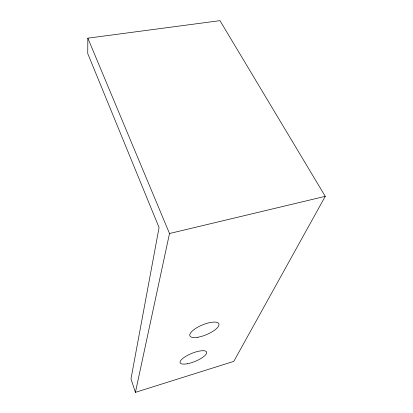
<?xml version="1.0" encoding="UTF-8"?>
<svg xmlns="http://www.w3.org/2000/svg" width="413" height="413" viewBox="0 0 413 413"><rect width="100%" height="100%" fill="white"/><g stroke="black" fill="none" stroke-linecap="round" stroke-linejoin="round"><path stroke-width="0.62" d="M87.84 38.177L87.742 53.556L159.067 227.542L130.978 378.897L135.418 392.35L233.784 361.385L325.258 196.34L219.959 20.65L87.84 38.177L169.506 233.51L135.418 392.35M169.506 233.51L325.258 196.34M187.657 363.693A14.274 4.342 -22.1 0 0 206.665 352.222A14.274 4.342 -22.1 0 0 185.819 356.326A14.274 4.342 -22.1 0 0 187.657 363.693M197.848 337.245A15.694 5.266 -22.6 0 0 218.978 324.174A15.694 5.266 -22.6 0 0 196.309 328.03A15.694 5.266 -22.6 0 0 197.848 337.245"/></g></svg>
